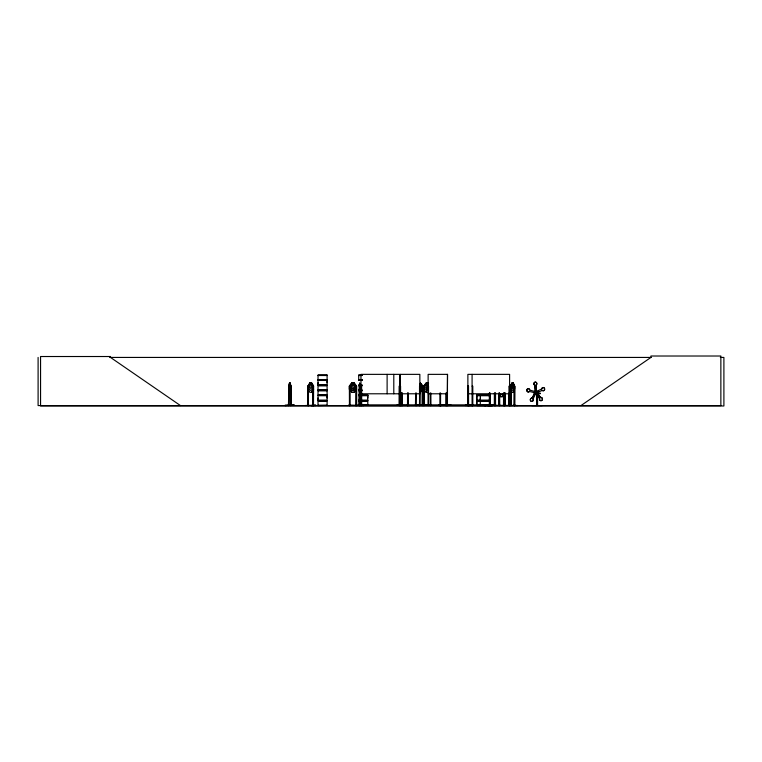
<?xml version="1.0" encoding="UTF-8"?>
<svg xmlns="http://www.w3.org/2000/svg" width="762" height="762" viewBox="0 0 762 762"><rect width="100%" height="100%" fill="white"/><g stroke="black" fill="none" stroke-linecap="round" stroke-linejoin="round"><path stroke-width="1.14" d="M318.021 400.183L318.021 395.716L327.108 395.716L327.098 400.183L318.021 400.183L318.03 397.954M318.021 384.905L318.021 380.448L327.108 380.448L327.098 384.905L318.021 384.905L318.03 382.676M327.098 397.954L327.098 395.716M327.098 382.676L327.098 380.448M367.779 397.954L367.779 395.716L360.035 395.716M489.414 400.183L476.822 400.183L476.831 395.716L489.414 395.716M480.336 397.954L480.336 400.183L480.327 395.716M396.812 405.213L409.68 405.517M451.228 405.213L438.464 405.184L441.208 405.575M541.772 388.915L536.172 391.62L536.591 392.744L542.325 390.411A1.619 1.457 -90 0 0 544.506 389.896A1.619 1.457 -90 0 0 543.668 387.601A1.619 1.457 -90 0 0 541.772 388.915A1.619 1.457 -90 0 1 543.582 387.601A1.619 1.457 -90 0 1 544.42 389.896A1.619 1.457 -90 0 1 542.239 390.411M289.017 386.001L288.941 405.575M290.903 386.001L290.789 405.575L290.693 386.163L290.312 383.134L289.465 383.134M313.134 386.001L312.925 405.575M350.11 386.001L350.129 405.575M355.892 386.124L355.749 405.575M422.177 386.124L422.119 405.575L422.053 404.87M289.798 383.534L290.055 388.706L289.722 383.534M360.064 387.515L359.835 388.706L359.835 383.534L360.035 405.575M359.34 405.575L359.712 383.048L359.988 386.163M360.007 390.296L360.236 388.468M289.541 383.134L289.16 388.468L289.674 390.296L290.693 388.468M284.978 405.565L294.37 405.213L285.093 405.479M285.093 405.213L294.37 405.213M400.174 405.565L400.326 374.361M428.092 405.479L428.139 374.361L447.561 374.361L447.199 405.575M529.704 390.096L535.562 391.678L535.305 392.859L529.323 391.449A1.619 1.457 -90 0 1 527.094 391.277A1.619 1.457 -90 0 1 527.628 388.868A1.619 1.457 -90 0 1 529.761 389.877L529.676 389.877A1.619 1.457 -90 0 0 527.628 388.868A1.619 1.457 -90 0 0 527.18 391.277A1.619 1.457 -90 0 0 529.409 391.449M310.486 383.534L309.886 387.515L311.096 388.706L311.725 386.163L311.096 383.534L310.439 383.534M513.178 383.134L513.855 388.468L512.959 390.296L512.054 390.296L511.14 388.468L511.14 386.163L511.816 383.134L513.245 383.134M289.531 383.048L288.693 386.163L288.703 405.575L288.798 404.87M290.236 392.211L291.113 389.211L290.246 392.287L289.455 392.287L288.674 389.211L289.455 383.048L290.322 383.048L291.113 389.211M428.558 392.287L426.091 392.287L428.558 383.048L426.091 383.048L423.662 386.134L423.691 405.575M470.497 405.174L465.287 405.479L470.506 405.575M482.241 405.174L517.769 405.517M309.886 383.134L308.962 388.468L310.191 390.296L311.42 390.296L312.63 388.468L312.63 386.163L311.715 383.134L309.829 383.134M308.591 386.153L307.848 386.163L307.886 405.575M500.082 394.04L500.529 394.183M305.505 405.479L315.839 405.213L311.134 405.575M399.726 405.527L399.802 374.361L360.959 374.361L361.036 405.575M441.141 405.517L438.455 405.479M351.749 383.134L350.558 386.163L350.558 388.468L352.158 390.296L353.739 390.296L355.311 388.468L355.311 386.163L354.13 383.134L351.749 383.134L349.367 386.163L349.291 389.211L351.711 392.287L354.168 392.287L356.587 389.211M428.53 383.162L426.129 383.134L424.939 386.163L424.939 388.468L426.539 390.296L428.13 390.296M471.021 405.517L472.954 405.517M472.659 405.527L472.64 404.87M424.415 386.124L423.739 386.163L426.129 383.134M349.567 405.517L348.948 405.184L349.634 405.575M349.587 405.213L348.939 405.213M360.455 405.565L360.483 404.974M360.797 405.517L360.883 404.87M415.452 405.527L415.652 393.011M487.775 405.517L487.918 404.87M513.264 392.287L511.797 392.287L510.416 389.211L510.483 386.134L511.864 383.048L513.264 383.048C515.207 385.972 515.16 389.477 513.197 392.287M511.883 383.134L510.521 386.163L510.54 405.575M540.668 397.469A1.619 1.457 -90 0 1 542.382 399.059A1.619 1.457 -90 0 1 540.668 400.66A1.619 1.457 -90 0 1 539.553 398.516L535.896 393.268M488.632 395.659L489.728 393.583M502.263 396.688L504.034 393.611L502.32 396.688L500.52 396.688L498.796 393.611L500.596 396.611M532.067 398.221L535.124 392.611L535.962 392.982L533.029 399.04A1.619 1.457 -90 0 1 532.19 401.336A1.619 1.457 -90 0 1 530.295 400.031A1.619 1.457 -90 0 1 531.79 398.183L535.962 392.982L535.295 393.621M308.01 405.575L307.934 386.134L309.801 383.048L311.744 383.048L313.611 386.134L313.487 405.575M309.858 383.048L307.934 386.134M311.668 392.211L313.611 389.211L311.696 392.287L309.801 392.287L308.048 389.182M531.981 398.221L535.124 392.611L536.048 393.249M354.139 387.515L353.33 388.706L352.53 388.706L351.758 387.515L352.53 383.534L353.33 383.534L354.139 386.163M428.53 387.515L427.711 388.706L426.92 388.706L426.139 387.515L426.92 383.534L427.711 383.534L428.53 386.163L428.511 405.575M318.002 390.115L327.117 390.296M318.021 405.384L318.021 401.079L327.108 401.079L327.108 405.384L317.983 405.546M349.444 405.575L349.377 386.163L351.711 383.048L354.168 383.048L356.587 386.134L356.635 405.536M536.734 392.487L540.563 397.535L536.734 392.487L535.81 393.268L539.734 398.316M580.968 405.575L650.919 357.435L650.919 356.016L720.862 356.016L720.862 405.575L38.1 405.575L38.1 357.435M536.372 391.668L536.219 385.077A1.619 1.457 -90 0 0 536.448 382.61A1.619 1.457 -90 0 0 534.219 382.791A1.619 1.457 -90 0 0 534.762 385.191L535.372 391.754L534.953 385.258M358.683 390.115L359.331 390.334M489.414 401.079L476.822 401.079L476.831 405.26L492.547 405.575L476.802 405.565M540.477 397.535L540.753 397.469A1.619 1.457 -90 0 1 542.468 399.059A1.619 1.457 -90 0 1 540.763 400.66A1.619 1.457 -90 0 1 539.639 398.516M350.044 386.124L349.377 386.163M535.286 391.754L536.458 391.668L535.953 385.172M109.614 357.435L651.281 357.435M720.328 357.435L723.9 357.435L723.9 405.984L40.557 405.984L40.557 356.521L110.509 356.521L110.509 357.435L180.451 405.575M400.431 374.361L419.843 374.361L419.929 405.517M318.021 375.066L327.117 375.066M358.692 375.066L362.074 375.056M362.074 375.247L358.692 375.228L358.712 379.552L362.074 379.552M318.03 375.514L327.098 375.514M358.712 375.514L362.083 375.514M317.964 379.857L327.174 379.857M358.645 379.857L362.055 379.857M317.964 380.133L327.174 380.133M358.645 380.133L362.055 380.133M358.702 380.448L362.074 380.448M512.788 383.534L512.264 383.534L511.826 386.163L512.264 388.706L513.178 387.515L512.721 383.534M358.702 384.905L362.074 384.905M317.964 385.22L327.174 385.22M358.645 385.22L362.055 385.22M317.964 385.496L327.174 385.496M358.645 385.496L362.055 385.496M358.702 385.81L362.074 385.81M290.236 383.134L290.76 386.163M313.563 386.134L312.82 386.163L312.763 405.575M359.273 386.134L359.15 405.575M510.416 386.134L511.121 386.163M513.197 383.048L514.645 386.134M288.912 386.163L288.436 405.575M355.806 386.163L356.502 386.163L356.483 405.575M360.959 386.163L361.617 386.163L361.693 405.575M399.802 386.163L399.145 386.163L399.069 405.575M400.326 386.163L400.65 405.575M419.481 405.575L419.843 386.163M422.11 386.163L422.786 386.163L422.834 405.575M467.878 386.163L468.516 386.163L468.573 405.575M472.088 386.163L472.792 386.163L472.802 405.575M288.674 389.211L289.531 392.287M360.34 389.182C359.759 399.078 358.683 382.514 359.721 392.211M509.597 389.211L509.483 386.163M510.521 389.182L511.864 392.287M318.03 389.992L327.098 389.992L327.098 385.81L318.021 385.81L318.021 390.106L327.117 390.106M359.34 389.992L358.712 389.992L359.302 390.115M360.045 389.992L362.083 389.992L360.026 390.115M362.074 390.334L359.778 390.296L359.721 383.134L360.226 405.575L360.312 385.905M419.938 390.296L421.615 388.468L421.615 386.163L420.433 383.134L422.815 386.163M358.692 390.496L359.302 390.525M360.026 390.506L362.074 390.506M318.03 390.782L327.098 390.782M358.712 390.782L359.34 390.782M360.045 390.782L362.083 390.782M535.734 391.516L538.467 391.516L538.563 393.744M360.959 393.783L399.802 393.783M400.431 393.783L419.843 393.783M428.139 393.783L447.561 393.783M467.878 393.783L509.607 393.783M500.891 394.697L502.015 394.697M358.702 394.821L359.321 394.821M360.035 394.821L367.789 394.821M476.822 394.821L489.414 394.821M317.964 395.135L327.174 395.135M358.645 395.135L359.254 395.135M359.988 395.135L367.856 395.135M476.764 395.135L489.48 395.135M317.964 395.411L327.174 395.411M358.645 395.411L359.254 395.411M359.988 395.411L367.856 395.411M476.764 395.411L489.48 395.411M358.702 395.716L359.321 395.716M500.548 396.611L502.291 396.611M532.905 398.859L533.114 399.04A1.619 1.457 -90 0 1 532.276 401.336A1.619 1.457 -90 0 1 530.381 400.031A1.619 1.457 -90 0 1 531.876 398.183M358.702 400.183L359.321 400.183M360.035 400.183L367.789 400.183L367.789 395.716M317.964 400.488L327.174 400.488M358.645 400.488L359.254 400.488M359.988 400.488L367.856 400.488M476.764 400.488L489.48 400.488M317.964 400.764L327.174 400.764M358.645 400.764L359.254 400.764M359.988 400.764L367.856 400.764M476.764 400.764L489.48 400.764M358.702 401.079L359.321 401.079M360.035 401.079L367.789 401.079L367.789 405.384L355.549 405.479L367.779 405.26M288.407 404.87L288.979 404.87M290.493 404.87L291.065 404.87M307.781 404.87L308.572 404.87L308.572 405.575M312.753 404.87L313.553 404.87M350.129 404.87L349.301 404.87L349.329 405.575M355.749 404.87L356.578 404.87M359.454 404.87L359.016 405.575M498.919 404.87L499.691 404.87M503.492 404.87L504.273 404.87M505.196 404.87L504.425 404.87L504.434 405.575L504.492 393.011M508.902 404.87L509.778 404.87M510.473 404.87L511.178 404.87L511.102 405.575L511.121 389.582M514.159 404.87L514.864 404.87M350.11 405.07L363.884 405.565M416.385 405.07L422.853 405.174M424.472 405.07L430.139 405.07M318.03 405.26L327.098 405.26M465.287 405.213L470.468 405.213M311.22 405.527L315.849 405.517M531.733 405.575L542.268 405.575M535.962 392.982L536.143 393.249M502.11 394.268L502.51 394.04M480.25 405.527L480.327 401.079M495.195 405.517L495.167 404.87M431.073 405.527L430.949 404.87M422.977 405.527L422.853 404.87M420.472 383.048L422.9 386.134L422.9 389.211L420.472 392.287L419.51 388.706L420.433 387.515L419.624 383.534M423.662 389.211L426.091 392.287M354.12 383.134L356.502 386.163M311.668 383.134L313.506 386.163M399.955 405.479L399.879 404.87M447.789 405.536L447.789 404.87M537.991 391.516L537.991 393.24M537.677 391.516L537.677 393.24M537.581 394.916L537.581 405.479M537.343 394.916L537.343 405.479M537.191 391.516L537.191 393.24M536.905 394.916L536.905 405.479M536.667 393.744L536.667 405.479M514.788 405.575L514.807 386.163L514.169 385.886L514.179 405.575M514.636 404.87L514.636 405.575M514.588 386.134L514.493 405.575M514.426 390.725L514.388 405.575M510.95 405.575L510.826 385.886L510.702 405.575M509.768 405.575L509.711 386.163L508.978 386.163L509.016 405.575M509.588 405.575L509.607 374.361L467.878 374.361L467.878 405.575M509.511 404.87L509.426 405.575M509.245 393.011L509.33 405.575M509.064 393.011L509.187 405.575M505.13 393.011L505.187 405.575M504.958 393.011L505.006 405.575M504.844 404.87L504.777 405.575M504.673 393.011L504.615 405.575M504.206 393.011L504.206 405.575M504.025 393.011L504.082 405.575M503.815 404.87L503.92 405.575M503.739 394.154L503.682 405.575M503.558 393.011L503.511 405.575M499.624 394.154L499.682 405.575M499.443 393.011L499.501 405.575M499.272 404.87L499.243 405.575M499.158 393.011L499.158 405.575M498.986 393.011L498.986 405.575M495.519 393.173L495.538 405.575L495.576 404.87L359.921 404.87L359.978 405.575M495.338 393.173L495.262 405.575M495.052 393.011L495.052 405.575M494.881 393.173L494.824 405.575M494.471 404.87L494.471 405.575M494.395 393.011L494.319 405.575M490.004 393.011L490.061 405.575M489.976 404.87L489.88 405.575M489.823 393.011L489.718 405.575L489.537 393.011M489.385 404.87L489.49 405.575M489.366 393.011L489.309 405.575M488.575 404.87L488.652 405.575M488.499 404.87L488.499 405.575M487.994 404.87L487.994 405.575M485.432 404.87L485.48 405.575M485.251 404.87L485.299 405.575M485.165 404.87L485.146 405.575M485.07 405.575L484.965 404.87L484.784 405.575M484.727 404.87L484.727 405.575M476.822 395.716L476.822 400.183M476.822 401.079L476.822 405.384M472.869 404.87L473.021 405.575M472.25 404.87L472.24 405.575M472.088 374.361L472.088 405.575M472.021 404.87L472.021 405.575M469.535 404.974L469.535 405.575M468.335 386.163L468.392 405.575M468.163 404.87L468.125 405.575M468.058 386.163L468.001 405.575M447.989 404.974L447.97 405.575M447.456 374.361L447.446 405.575M446.989 404.974L446.989 405.575M446.589 393.011L446.57 405.575M446.494 393.011L446.399 405.575M446.065 404.87L446.084 405.575M445.884 393.011L445.913 405.575M445.818 404.87L445.818 405.575M440.655 404.87L440.655 405.575M440.579 393.011L440.56 405.575M440.388 404.87L440.407 405.575M440.055 404.87L440.074 405.575M439.874 393.011L439.922 405.575M439.807 404.87L439.807 405.575M430.873 393.011L430.921 405.575M430.216 393.011L430.292 405.575M430.139 404.87L430.139 405.575M424.472 404.87L424.472 405.575L424.32 385.905M423.815 404.87L423.815 405.575M419.805 404.87L419.814 405.575M419.519 386.163L419.557 405.575M416.385 404.87L416.385 405.575M416.309 393.011L416.233 405.575M415.728 404.87L415.728 405.575M408.175 393.011L408.118 405.575M408.08 393.011L407.994 405.575M407.651 404.87L407.67 405.575M407.565 393.011L407.499 405.575M407.403 404.87L407.403 405.575M402.212 393.011L402.288 405.575M402.117 393.011L402.184 405.575M402.031 404.87L402.022 405.575M401.612 393.011L401.612 405.575M401.517 393.011L401.441 405.575M400.793 404.87L400.85 405.575M400.574 386.163L400.574 405.575M400.25 404.87L400.24 405.575M399.44 404.974L399.44 405.575M399.221 404.87L399.221 405.575M393.792 374.361L393.792 393.783M387.115 374.361L387.115 393.783M361.893 404.974L361.893 405.575M361.54 404.87L361.54 405.575M359.454 385.905L359.397 405.575M355.892 404.87L355.93 405.575M354.168 383.048L354.168 392.287M351.711 383.048L351.711 392.287M349.987 404.87L349.948 405.575M313.325 386.163L313.392 405.575M313.22 404.87L313.249 405.575M313.096 404.87L313.068 405.575M308.486 385.905L308.41 405.575M308.353 386.163L308.248 405.575M308.096 404.87L308.115 405.575M291.036 386.134L291.017 405.575M290.551 390.725L290.522 405.575M534.676 385.191A1.619 1.457 -90 0 1 534.133 382.791A1.619 1.457 -90 0 1 536.362 382.61A1.619 1.457 -90 0 1 536.134 385.077M471.049 405.184L473.002 405.174L471.068 405.174M327.117 375.228L318.021 375.237L318.03 379.552L327.108 379.552L327.108 375.247M327.117 390.506L318.021 390.506L318.03 394.821L327.108 394.821L327.108 390.525M540.153 393.24L534.105 393.24L534.105 393.744L540.153 393.744L540.153 393.24M537.143 393.154A1.419 1.276 -90 0 0 536.086 391.001A1.419 1.276 -90 0 0 534.934 393.087A1.419 1.276 -90 0 0 537.143 393.154M536.915 393.154A1.419 1.276 -90 0 0 535.867 391.001A1.419 1.276 -90 0 0 534.714 393.087A1.419 1.276 -90 0 0 536.915 393.154"/></g></svg>
